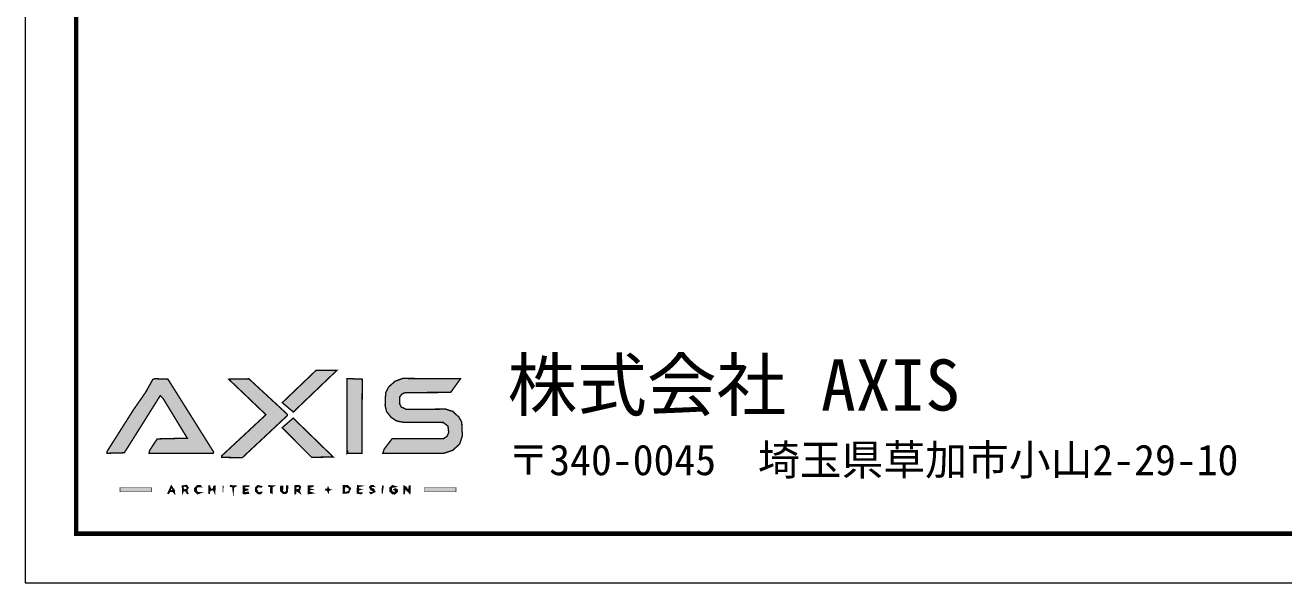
# Model space of a CAD drawing. Header units: millimetres. Extents: x -63086 to 83971, y -129912 to 13382.
# Drawn here: x 13391 to 19860, y -87164 to -84294 of the extents above; entities that cross this region are included whole.
import ezdxf

# ---------------------------------------------------------------- set-up
doc = ezdxf.new("R2010")
doc.units = ezdxf.units.MM
doc.layers.get('0').update_dxf_attribs({"lineweight": 0})
doc.layers.add('01用紙枠', color=7, linetype='Continuous', lineweight=5)
doc.layers.add('LOGO_DARK', color=7, linetype='Continuous', true_color=0x131b00)
doc.layers.add('LOGO_ORANGE', color=7, linetype='Continuous', true_color=0xdc6700)
doc.styles.add('小岩', font='MS Mincho.ttf', dxfattribs={"height": 150})

msp = doc.modelspace()

# ---------------------------------------------------------------- hatches: boundary and pattern name
at = {"layer": 'LOGO_DARK', "true_color": 0x131a00}
for points in [[(13810.7738, -86496.7559), (13900.2707, -86494.2525), (14084.8971, -86200.1019), (14099.2917, -86214.4965), (14223.8363, -86419.1502), (14069.2508, -86422.9053), (14030.448, -86481.7354), (14027.3187, -86496.7559), (14357.1429, -86496.7559), (14359.0204, -86489.8715), (14124.3258, -86115.6118), (14054.2304, -86113.1084), (14046.0943, -86117.4894), (14009.169, -86183.8297), (13947.8355, -86272.0749), (13811.3997, -86487.3681)], [(14540.5176, -86113.7342), (14436.6261, -86115.6118), (14628.1369, -86298.3607), (14400.9525, -86509.8988), (14400.3267, -86518.0348), (14506.7216, -86519.2866), (14738.287, -86302.7416), (14737.6611, -86295.8573)], [(15044.9546, -86112.4825), (15044.9546, -86494.8783), (15048.0839, -86489.8715), (15048.7097, -86496.7559), (15121.3086, -86496.7559), (15123.1861, -86115.6118)], [(15258.3702, -86156.2922), (15243.3498, -86186.959), (15240.8464, -86250.7959), (15247.7307, -86281.4627), (15271.5131, -86312.1294), (15300.3023, -86330.905), (15334.0984, -86337.1635), (15540.0038, -86338.4152), (15563.7862, -86357.1908), (15567.5413, -86389.7351), (15560.0311, -86408.5107), (15541.2555, -86421.6536), (15276.5199, -86422.2794), (15235.8395, -86475.4769), (15228.9552, -86496.7559), (15542.5072, -86496.7559), (15588.8203, -86481.1096), (15623.868, -86449.1911), (15637.6367, -86407.8848), (15634.5075, -86336.5377), (15620.1129, -86310.8777), (15588.8203, -86281.4627), (15551.2691, -86269.5715), (15349.7447, -86270.8232), (15324.0847, -86258.932), (15314.6969, -86242.034), (15315.9486, -86206.3604), (15327.214, -86191.9658), (15344.7379, -86184.4556), (15577.5549, -86183.8297), (15628.249, -86113.1084), (15330.3432, -86111.8567), (15290.9146, -86126.8771)], [(14291.4284, -86661.355), (14274.5304, -86662.6067), (14259.5099, -86677.6272), (14259.5099, -86689.5184), (14276.4079, -86707.0423), (14298.9386, -86698.2803), (14279.5372, -86698.9062), (14270.7753, -86688.2667), (14271.4011, -86676.3755), (14279.5372, -86668.8653), (14298.3128, -86670.7428)], [(14333.9863, -86662.6067), (14333.3605, -86703.913), (14338.3673, -86704.5388), (14342.1224, -86687.015), (14357.7687, -86686.3891), (14366.5307, -86705.7905), (14367.7824, -86663.2326), (14358.3946, -86666.9877), (14358.3946, -86679.5047), (14344.6258, -86680.1306), (14339.619, -86663.8584)], [(14405.9594, -86661.9809), (14407.2111, -86705.7905), (14410.3403, -86665.1101)], [(14444.7622, -86661.9809), (14443.5105, -86667.6136), (14456.0276, -86670.7428), (14460.4085, -86707.0423), (14462.9119, -86673.2462), (14477.9324, -86664.4843)], [(14510.4767, -86662.6067), (14509.225, -86702.6613), (14514.8577, -86707.0423), (14541.1435, -86703.913), (14536.7625, -86695.1511), (14521.742, -86698.9062), (14516.1094, -86691.3959), (14537.3884, -86685.1374), (14535.5108, -86680.1306), (14520.4903, -86680.1306), (14518.6128, -86670.117), (14541.1435, -86667.6136), (14543.021, -86662.6067)], [(14586.2048, -86661.9809), (14573.0619, -86674.4979), (14573.0619, -86692.0218), (14586.2048, -86705.7905), (14600.5994, -86707.0423), (14609.3614, -86695.7769), (14588.7082, -86698.2803), (14579.9463, -86679.5047), (14589.3341, -86668.8653), (14605.6063, -86672.6204), (14608.7355, -86666.9877)], [(14642.5315, -86661.9809), (14640.654, -86667.6136), (14651.9193, -86670.117), (14650.0418, -86698.9062), (14660.6813, -86705.1647), (14661.933, -86669.4911), (14673.1983, -86663.8584)], [(14703.2392, -86664.4843), (14702.6134, -86692.0218), (14717.6338, -86705.1647), (14730.7767, -86705.1647), (14740.1645, -86695.7769), (14740.7904, -86663.8584), (14733.906, -86663.8584), (14733.906, -86690.7701), (14726.3958, -86698.2803), (14714.5046, -86693.8994), (14715.1304, -86665.736)], [(14872.8452, -86662.6067), (14843.4301, -86663.2326), (14844.6818, -86706.4164), (14875.9745, -86702.0354), (14850.3145, -86693.8994), (14853.4438, -86686.3891), (14871.5935, -86682.634), (14855.3213, -86680.1306), (14849.6887, -86672.6204), (14870.3418, -86668.8653)], [(15097.5262, -86661.9809), (15095.6486, -86703.2871), (15118.8052, -86707.0423), (15125.0637, -86700.1579), (15105.0364, -86698.2803), (15104.4106, -86687.6408), (15122.5603, -86682.0082), (15106.2881, -86680.1306), (15104.4106, -86670.117), (15127.5671, -86664.4843)], [(15180.1387, -86661.9809), (15168.2475, -86661.355), (15158.8597, -86670.7428), (15167.6216, -86687.6408), (15180.1387, -86689.5184), (15175.7577, -86698.9062), (15159.4856, -86696.4028), (15166.9958, -86707.0423), (15190.7782, -86694.5252), (15182.0162, -86680.1306), (15169.4992, -86674.4979), (15171.3768, -86668.2394), (15187.6489, -86669.4911)], [(15225.2001, -86661.9809), (15222.6966, -86701.4096), (15227.7035, -86705.1647), (15233.3361, -86665.1101)], [(15278.3975, -86661.9809), (15264.0029, -86674.4979), (15264.0029, -86692.0218), (15277.7717, -86706.4164), (15290.9146, -86707.0423), (15305.3092, -86694.5252), (15304.6833, -86684.5116), (15294.0438, -86678.253), (15284.0302, -86683.8857), (15293.418, -86688.8925), (15290.2887, -86698.2803), (15275.2682, -86693.8994), (15274.0165, -86673.2462), (15299.0506, -86668.8653)], [(15335.3501, -86662.6067), (15335.9759, -86705.7905), (15340.3569, -86705.7905), (15344.7379, -86679.5047), (15369.1461, -86706.4164), (15371.0236, -86663.2326), (15364.1393, -86663.8584), (15359.7583, -86687.6408), (15350.3705, -86671.3687)]]:
    msp.add_hatch(color=88, dxfattribs=at).paths.add_polyline_path(points)
h = msp.add_hatch(color=88, dxfattribs=at)
h.paths.add_polyline_path([(14141.2238, -86661.9809), (14122.4483, -86703.913), (14127.4551, -86705.7905), (14135.5912, -86693.8994), (14149.3599, -86693.8994), (14159.9994, -86707.0423), (14158.1218, -86687.015)])
h.paths.add_polyline_path([(14141.8497, -86674.4979), (14148.1082, -86681.3823), (14144.9789, -86688.2667), (14138.0946, -86685.7633)])
h = msp.add_hatch(color=88, dxfattribs=at)
h.paths.add_polyline_path([(14220.0812, -86660.1033), (14196.9247, -86663.8584), (14199.4281, -86707.0423), (14205.0608, -86690.7701), (14214.4486, -86690.7701), (14223.8363, -86706.4164), (14229.469, -86703.913), (14221.9588, -86689.5184), (14230.0949, -86673.2462)])
h.paths.add_polyline_path([(14203.1832, -86674.4979), (14207.5642, -86668.2394), (14217.5778, -86668.8653), (14223.2105, -86677.6272), (14210.0676, -86683.8857)])
h = msp.add_hatch(color=88, dxfattribs=at)
h.paths.add_polyline_path([(14775.8381, -86662.6067), (14776.4639, -86705.7905), (14781.4708, -86705.7905), (14785.2259, -86689.5184), (14807.7566, -86706.4164), (14801.498, -86691.3959), (14807.7566, -86668.8653), (14798.9946, -86661.355)])
h.paths.add_polyline_path([(14781.4708, -86673.8721), (14795.2395, -86668.2394), (14802.1239, -86677.6272), (14785.8517, -86682.634)])
h = msp.add_hatch(color=88, dxfattribs=at)
h.paths.add_polyline_path([(15024.9273, -86662.6067), (15023.6756, -86703.2871), (15053.7165, -86700.7837), (15064.356, -86677.0013), (15047.458, -86661.355)])
h.paths.add_polyline_path([(15035.5668, -86668.2394), (15053.7165, -86677.0013), (15053.7165, -86690.7701), (15035.5668, -86698.2803), (15032.4375, -86690.1442)])
at = {"layer": 'LOGO_ORANGE', "true_color": 0xdd6700}
for points in [[(14993.0088, -86069.9246), (14885.3622, -86070.5504), (14712.0012, -86236.4013), (14768.9537, -86284.5919)], [(14711.3753, -86365.3269), (14862.8316, -86517.409), (14974.2333, -86516.1573), (14768.3279, -86315.8845)], [(13877.74, -86672.6204), (14039.2099, -86672.6204), (14039.2099, -86695.1511), (13877.74, -86695.1511)], [(14947.3216, -86668.2394), (14943.5665, -86680.1306), (14935.4304, -86679.5047), (14932.3012, -86685.7633), (14942.3148, -86688.2667), (14949.825, -86702.6613), (14951.0767, -86689.5184), (14964.2196, -86683.8857), (14953.5801, -86682.0082)], [(15443.6225, -86672.6204), (15605.0924, -86672.6204), (15605.0924, -86695.1511), (15443.6225, -86695.1511)]]:
    msp.add_hatch(color=32, dxfattribs=at).paths.add_polyline_path(points)

# ---------------------------------------------------------------- linework, layer by layer
at = {"layer": '01用紙枠'}
msp.add_lwpolyline([(13390.554, -73802.4136), (13390.554, -87163.5065), (32285.0288, -87163.5065), (32285.0288, -73802.4136)], close=True, dxfattribs=at)
msp.add_lwpolyline([(13390.554, -73802.4136), (13390.554, -87163.5065), (32285.0288, -87163.5065), (32285.0288, -73802.4136)], close=True, dxfattribs=at)
at = {"layer": '01用紙枠', "const_width": 22.4934}
msp.add_lwpolyline([(13653.0698, -86910.3804), (32022.513, -86910.3804), (32022.513, -74055.5397), (13653.0698, -74055.5397)], close=True, dxfattribs=at)
msp.add_lwpolyline([(13653.0698, -86910.3804), (32022.513, -86910.3804), (32022.513, -74055.5397), (13653.0698, -74055.5397)], close=True, dxfattribs=at)
msp.add_lwpolyline([(13653.0698, -86910.3804), (32022.513, -86910.3804), (32022.513, -74055.5397), (13653.0698, -74055.5397)], close=True, dxfattribs=at)
at = {"layer": '01用紙枠', "lineweight": 5, "const_width": 22.4934}
msp.add_lwpolyline([(13653.0698, -86910.3804), (32022.513, -86910.3804), (32022.513, -74055.5397), (13653.0698, -74055.5397)], close=True, dxfattribs=at)
msp.add_lwpolyline([(13653.0698, -86910.3804), (32022.513, -86910.3804), (32022.513, -74055.5397), (13653.0698, -74055.5397)], close=True, dxfattribs=at)
at = {"layer": 'LOGO_DARK', "color": 88, "true_color": 0x131a00}
for points, const_width in [([(13810.7738, -86496.7559), (13900.2707, -86494.2525), (14084.8971, -86200.1019), (14099.2917, -86214.4965), (14223.8363, -86419.1502), (14069.2508, -86422.9053), (14030.448, -86481.7354), (14027.3187, -86496.7559), (14357.1429, -86496.7559), (14359.0204, -86489.8715), (14124.3258, -86115.6118), (14054.2304, -86113.1084), (14046.0943, -86117.4894), (14009.169, -86183.8297), (13947.8355, -86272.0749), (13811.3997, -86487.3681)], 7.0095), ([(14540.5176, -86113.7342), (14436.6261, -86115.6118), (14628.1369, -86298.3607), (14400.9525, -86509.8988), (14400.3267, -86518.0348), (14506.7216, -86519.2866), (14738.287, -86302.7416), (14737.6611, -86295.8573)], 7.0095), ([(15044.9546, -86112.4825), (15044.9546, -86494.8783), (15048.0839, -86489.8715), (15048.7097, -86496.7559), (15121.3086, -86496.7559), (15123.1861, -86115.6118)], 7.0095), ([(15258.3702, -86156.2922), (15243.3498, -86186.959), (15240.8464, -86250.7959), (15247.7307, -86281.4627), (15271.5131, -86312.1294), (15300.3023, -86330.905), (15334.0984, -86337.1635), (15540.0038, -86338.4152), (15563.7862, -86357.1908), (15567.5413, -86389.7351), (15560.0311, -86408.5107), (15541.2555, -86421.6536), (15276.5199, -86422.2794), (15235.8395, -86475.4769), (15228.9552, -86496.7559), (15542.5072, -86496.7559), (15588.8203, -86481.1096), (15623.868, -86449.1911), (15637.6367, -86407.8848), (15634.5075, -86336.5377), (15620.1129, -86310.8777), (15588.8203, -86281.4627), (15551.2691, -86269.5715), (15349.7447, -86270.8232), (15324.0847, -86258.932), (15314.6969, -86242.034), (15315.9486, -86206.3604), (15327.214, -86191.9658), (15344.7379, -86184.4556), (15577.5549, -86183.8297), (15628.249, -86113.1084), (15330.3432, -86111.8567), (15290.9146, -86126.8771)], 7.0095), ([(14141.2238, -86661.9809), (14122.4483, -86703.913), (14127.4551, -86705.7905), (14135.5912, -86693.8994), (14149.3599, -86693.8994), (14159.9994, -86707.0423), (14158.1218, -86687.015)], 3.7551), ([(14141.8497, -86674.4979), (14148.1082, -86681.3823), (14144.9789, -86688.2667), (14138.0946, -86685.7633)], 1.8776), ([(14220.0812, -86660.1033), (14196.9247, -86663.8584), (14199.4281, -86707.0423), (14205.0608, -86690.7701), (14214.4486, -86690.7701), (14223.8363, -86706.4164), (14229.469, -86703.913), (14221.9588, -86689.5184), (14230.0949, -86673.2462)], 3.317), ([(14203.1832, -86674.4979), (14207.5642, -86668.2394), (14217.5778, -86668.8653), (14223.2105, -86677.6272), (14210.0676, -86683.8857)], 1.6585), ([(14291.4284, -86661.355), (14274.5304, -86662.6067), (14259.5099, -86677.6272), (14259.5099, -86689.5184), (14276.4079, -86707.0423), (14298.9386, -86698.2803), (14279.5372, -86698.9062), (14270.7753, -86688.2667), (14271.4011, -86676.3755), (14279.5372, -86668.8653), (14298.3128, -86670.7428)], 3.9429), ([(14333.9863, -86662.6067), (14333.3605, -86703.913), (14338.3673, -86704.5388), (14342.1224, -86687.015), (14357.7687, -86686.3891), (14366.5307, -86705.7905), (14367.7824, -86663.2326), (14358.3946, -86666.9877), (14358.3946, -86679.5047), (14344.6258, -86680.1306), (14339.619, -86663.8584)], 3.4422), ([(14405.9594, -86661.9809), (14407.2111, -86705.7905), (14410.3403, -86665.1101)], 0.8411), ([(14444.7622, -86661.9809), (14443.5105, -86667.6136), (14456.0276, -86670.7428), (14460.4085, -86707.0423), (14462.9119, -86673.2462), (14477.9324, -86664.4843)], 3.4422), ([(14510.4767, -86662.6067), (14509.225, -86702.6613), (14514.8577, -86707.0423), (14541.1435, -86703.913), (14536.7625, -86695.1511), (14521.742, -86698.9062), (14516.1094, -86691.3959), (14537.3884, -86685.1374), (14535.5108, -86680.1306), (14520.4903, -86680.1306), (14518.6128, -86670.117), (14541.1435, -86667.6136), (14543.021, -86662.6067)], 3.3796), ([(14586.2048, -86661.9809), (14573.0619, -86674.4979), (14573.0619, -86692.0218), (14586.2048, -86705.7905), (14600.5994, -86707.0423), (14609.3614, -86695.7769), (14588.7082, -86698.2803), (14579.9463, -86679.5047), (14589.3341, -86668.8653), (14605.6063, -86672.6204), (14608.7355, -86666.9877)], 3.6299), ([(14642.5315, -86661.9809), (14640.654, -86667.6136), (14651.9193, -86670.117), (14650.0418, -86698.9062), (14660.6813, -86705.1647), (14661.933, -86669.4911), (14673.1983, -86663.8584)], 3.2544), ([(14703.2392, -86664.4843), (14702.6134, -86692.0218), (14717.6338, -86705.1647), (14730.7767, -86705.1647), (14740.1645, -86695.7769), (14740.7904, -86663.8584), (14733.906, -86663.8584), (14733.906, -86690.7701), (14726.3958, -86698.2803), (14714.5046, -86693.8994), (14715.1304, -86665.736)], 3.8177), ([(14775.8381, -86662.6067), (14776.4639, -86705.7905), (14781.4708, -86705.7905), (14785.2259, -86689.5184), (14807.7566, -86706.4164), (14801.498, -86691.3959), (14807.7566, -86668.8653), (14798.9946, -86661.355)], 3.1918), ([(14781.4708, -86673.8721), (14795.2395, -86668.2394), (14802.1239, -86677.6272), (14785.8517, -86682.634)], 1.5959), ([(14872.8452, -86662.6067), (14843.4301, -86663.2326), (14844.6818, -86706.4164), (14875.9745, -86702.0354), (14850.3145, -86693.8994), (14853.4438, -86686.3891), (14871.5935, -86682.634), (14855.3213, -86680.1306), (14849.6887, -86672.6204), (14870.3418, -86668.8653)], 3.2544), ([(15024.9273, -86662.6067), (15023.6756, -86703.2871), (15053.7165, -86700.7837), (15064.356, -86677.0013), (15047.458, -86661.355)], 4.068), ([(15035.5668, -86668.2394), (15053.7165, -86677.0013), (15053.7165, -86690.7701), (15035.5668, -86698.2803), (15032.4375, -86690.1442)], 2.034), ([(15097.5262, -86661.9809), (15095.6486, -86703.2871), (15118.8052, -86707.0423), (15125.0637, -86700.1579), (15105.0364, -86698.2803), (15104.4106, -86687.6408), (15122.5603, -86682.0082), (15106.2881, -86680.1306), (15104.4106, -86670.117), (15127.5671, -86664.4843)], 3.1918), ([(15180.1387, -86661.9809), (15168.2475, -86661.355), (15158.8597, -86670.7428), (15167.6216, -86687.6408), (15180.1387, -86689.5184), (15175.7577, -86698.9062), (15159.4856, -86696.4028), (15166.9958, -86707.0423), (15190.7782, -86694.5252), (15182.0162, -86680.1306), (15169.4992, -86674.4979), (15171.3768, -86668.2394), (15187.6489, -86669.4911)], 3.1918), ([(15225.2001, -86661.9809), (15222.6966, -86701.4096), (15227.7035, -86705.1647), (15233.3361, -86665.1101)], 1.0639), ([(15278.3975, -86661.9809), (15264.0029, -86674.4979), (15264.0029, -86692.0218), (15277.7717, -86706.4164), (15290.9146, -86707.0423), (15305.3092, -86694.5252), (15304.6833, -86684.5116), (15294.0438, -86678.253), (15284.0302, -86683.8857), (15293.418, -86688.8925), (15290.2887, -86698.2803), (15275.2682, -86693.8994), (15274.0165, -86673.2462), (15299.0506, -86668.8653)], 4.1306), ([(15335.3501, -86662.6067), (15335.9759, -86705.7905), (15340.3569, -86705.7905), (15344.7379, -86679.5047), (15369.1461, -86706.4164), (15371.0236, -86663.2326), (15364.1393, -86663.8584), (15359.7583, -86687.6408), (15350.3705, -86671.3687)], 3.5674)]:
    msp.add_lwpolyline(points, close=True, dxfattribs=dict(at, const_width=const_width))
at = {"layer": 'LOGO_ORANGE', "color": 32, "true_color": 0xdd6700}
for points, const_width in [([(14993.0088, -86069.9246), (14885.3622, -86070.5504), (14712.0012, -86236.4013), (14768.9537, -86284.5919)], 7.0095), ([(14711.3753, -86365.3269), (14862.8316, -86517.409), (14974.2333, -86516.1573), (14768.3279, -86315.8845)], 7.0095), ([(13877.74, -86672.6204), (14039.2099, -86672.6204), (14039.2099, -86695.1511), (13877.74, -86695.1511)], 2.2531), ([(14947.3216, -86668.2394), (14943.5665, -86680.1306), (14935.4304, -86679.5047), (14932.3012, -86685.7633), (14942.3148, -86688.2667), (14949.825, -86702.6613), (14951.0767, -86689.5184), (14964.2196, -86683.8857), (14953.5801, -86682.0082)], 3.1918), ([(15443.6225, -86672.6204), (15605.0924, -86672.6204), (15605.0924, -86695.1511), (15443.6225, -86695.1511)], 2.2531)]:
    msp.add_lwpolyline(points, close=True, dxfattribs=dict(at, const_width=const_width))

# ---------------------------------------------------------------- texts
at = {"ltscale": 10, "insert": (15869.5463, -86014.1832), "char_height": 262.619924, "attachment_point": 1, "style": '小岩'}
msp.add_mtext_dynamic_manual_height_columns('\\pxt3;株式会社 AXIS\\P{\\H0.6x;〒340-0045\u3000埼玉県草加市小山2-29-10}', width=7264.299633, gutter_width=1313.0996, heights=[0], dxfattribs=at)

doc.saveas('drawing.dxf')
